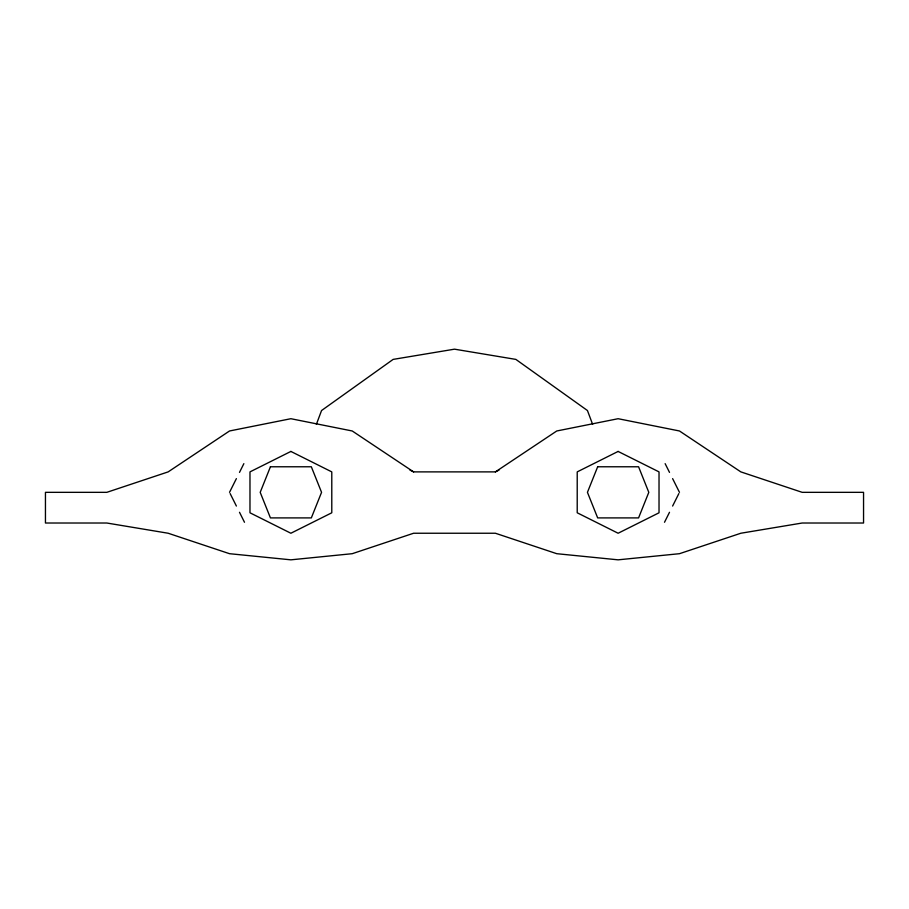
<?xml version="1.0" encoding="UTF-8"?>
<svg xmlns="http://www.w3.org/2000/svg" width="909" height="909" viewBox="0 0 909 909"><rect width="100%" height="100%" fill="white"/><g stroke="black" fill="none" stroke-linecap="round" stroke-linejoin="round"><path stroke-width="1.36" d="M316.377 424.344L321.559 410.527L393.142 359.396L454.5 349.17L515.857 359.396L587.441 410.527L592.623 424.344M229.523 492.337L236.385 478.623M239.499 472.385L243.862 463.658M664.513 522.266L669.501 512.29M672.615 506.052L678.853 493.587M495.405 471.885L556.763 430.98L618.12 418.708L679.477 430.98L740.835 471.885L802.192 492.337L863.55 492.337L863.55 523.016L802.192 523.016L740.835 533.242L679.477 553.695L618.12 559.83L556.763 553.695L495.405 533.242L413.595 533.242L352.238 553.695L290.88 559.83L229.523 553.695L168.165 533.242L106.808 523.016L45.45 523.016L45.45 492.337L106.808 492.337L168.165 471.885L229.523 430.98L290.88 418.708L352.238 430.98L413.595 471.885L495.405 471.885L499.03 470.089M409.97 470.089L413.595 471.885M665.138 463.658L669.501 472.385M672.615 478.623L679.477 492.337M230.147 493.587L236.385 506.052M239.499 512.29L244.487 522.266M270.428 466.772L260.201 492.337L270.428 517.903L311.332 517.903L321.559 492.337L311.332 466.772L270.428 466.772M597.668 466.772L587.441 492.337L597.668 517.903L638.572 517.903L648.799 492.337L638.572 466.772L597.668 466.772M290.88 451.432L249.975 471.885L249.975 512.79L290.88 533.242L331.785 512.79L331.785 471.885L290.88 451.432M618.12 451.432L577.215 471.885L577.215 512.79L618.12 533.242L659.025 512.79L659.025 471.885L618.12 451.432"/></g></svg>
